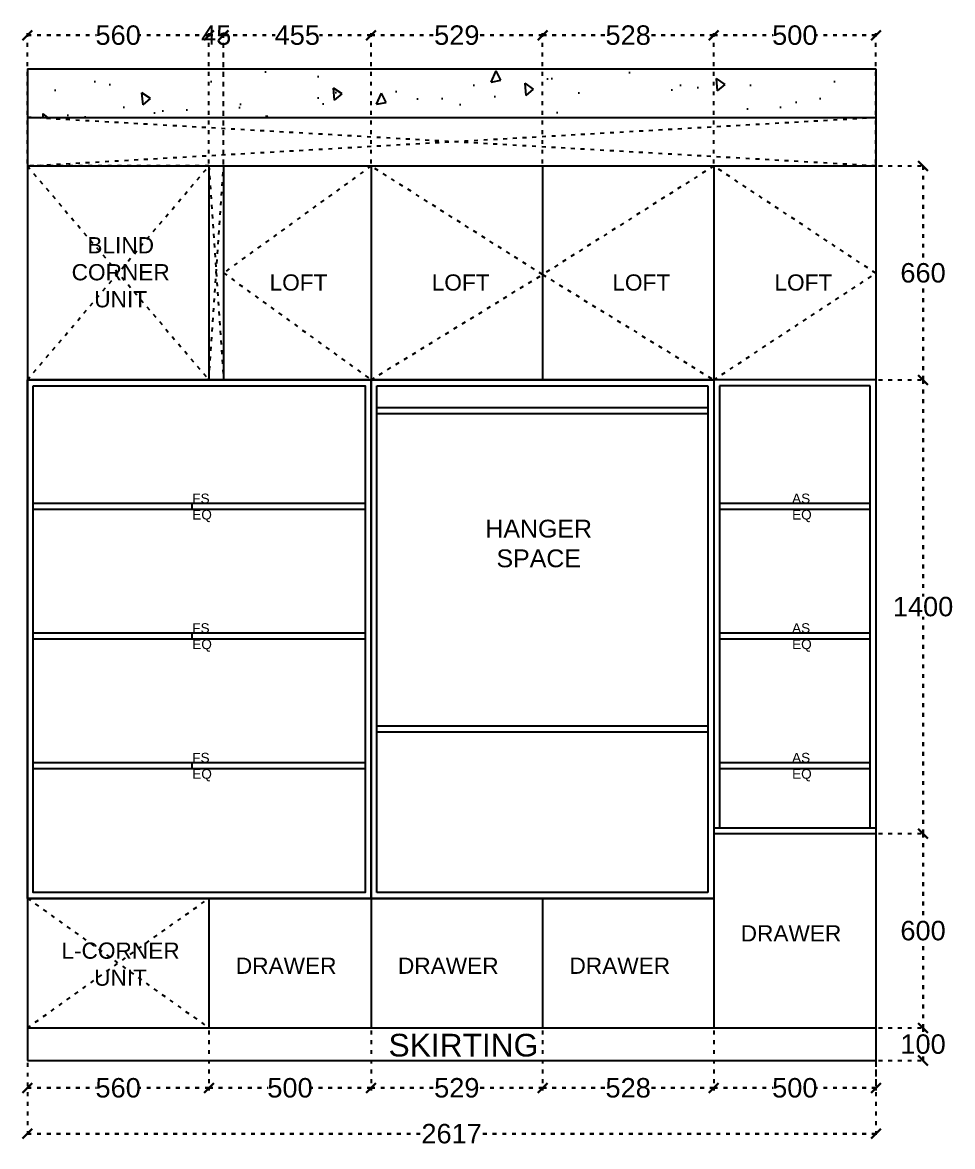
# Model space of a CAD drawing. Header units: millimetres. Extents: x 220712 to 1505573, y -354410 to 241923.
# Drawn here: x 225452 to 228320, y 80871 to 84340 of the extents above; entities that cross this region are included whole.
import ezdxf

# ---------------------------------------------------------------- set-up
doc = ezdxf.new("R2010")
doc.units = ezdxf.units.MM
doc.header["$MEASUREMENT"] = 0
doc.linetypes.add('ACAD_ISO03W100', pattern=[30, 12, -18])
doc.layers.add('Walls', color=253, linetype='Continuous')
doc.layers.add('Words', color=7, linetype='Continuous')
doc.styles.get("Standard").update_dxf_attribs({"font": 'arial.ttf'})
doc.dimstyles.get("Standard").update_dxf_attribs({"dimtxt": 60, "dimasz": 30, "dimexe": 7.75, "dimexo": 8.13, "dimgap": 0.63, "dimtad": 0, "dimtih": 1, "dimtoh": 1, "dimdec": 0, "dimzin": 0, "dimtxsty": 'Standard', "dimblk": 'OBLIQUE', "dimcen": 2.25, "dimclrd": 1, "dimclre": 1, "dimclrt": 1, "dimadec": 0, "dimazin": 0, "dimtfac": 1, "dimtdec": 0, "dimtofl": 0, "dimtmove": 0, "dimatfit": 3, "dimfxl": 1, "dimtolj": 1, "dimtzin": 0, "dimlwd": 30, "dimarcsym": 0})

# ---------------------------------------------------------------- blocks, each defined once
blk = doc.blocks.new('_Oblique')
at = {"color": 0, "linetype": 'ByBlock', "lineweight": -2}
blk.add_line((-0.5, -0.5), (0.5, 0.5), dxfattribs=at)
blk = doc.blocks.new('*D1589')
at = {"layer": 'Defpoints', "color": 0, "linetype": 'ACAD_ISO03W100', "transparency": 16777216}
for p in [(226527, 81237), (227056, 81237), (227056, 81052)]:
    blk.add_point(p, dxfattribs=at)
at = {"layer": 'Walls', "color": 1, "linetype": 'ACAD_ISO03W100', "lineweight": -2, "transparency": 16777216}
for p, q in [((226527, 81228.9), (226527, 81044.2)), ((227056, 81228.9), (227056, 81044.2))]:
    blk.add_line(p, q, dxfattribs=at)
at = {"layer": 'Walls', "color": 1, "linetype": 'ACAD_ISO03W100', "lineweight": 30, "transparency": 16777216}
for p, q in [((226527, 81052), (226724.5, 81052)), ((227056, 81052), (226858.5, 81052))]:
    blk.add_line(p, q, dxfattribs=at)
at = {"layer": 'Walls', "color": 1, "linetype": 'ACAD_ISO03W100', "lineweight": 30, "transparency": 16777216, "xscale": 30, "yscale": 30, "zscale": 30, "rotation": 180}
blk.add_blockref('_Oblique', (226527, 81052), dxfattribs=at)
at = {"layer": 'Walls', "color": 1, "linetype": 'ACAD_ISO03W100', "lineweight": 30, "transparency": 16777216, "xscale": 30, "yscale": 30, "zscale": 30}
blk.add_blockref('_Oblique', (227056, 81052), dxfattribs=at)
at = {"layer": 'Walls', "color": 1, "linetype": 'ACAD_ISO03W100', "transparency": 16777216, "insert": (226791.5, 81052), "char_height": 60, "attachment_point": 5}
blk.add_mtext('\\A1;529', dxfattribs=at)
blk = doc.blocks.new('*D1586')
at = {"layer": 'Defpoints', "color": 0, "linetype": 'ACAD_ISO03W100', "transparency": 16777216}
for p in [(226027, 81237), (225467, 81137), (226027, 81052)]:
    blk.add_point(p, dxfattribs=at)
at = {"layer": 'Walls', "color": 1, "linetype": 'ACAD_ISO03W100', "lineweight": -2, "transparency": 16777216}
for p, q in [((226027, 81228.9), (226027, 81044.2)), ((225467, 81128.9), (225467, 81044.2))]:
    blk.add_line(p, q, dxfattribs=at)
at = {"layer": 'Walls', "color": 1, "linetype": 'ACAD_ISO03W100', "lineweight": 30, "transparency": 16777216}
for p, q in [((225467, 81052), (225680.2, 81052)), ((226027, 81052), (225813.8, 81052))]:
    blk.add_line(p, q, dxfattribs=at)
at = {"layer": 'Walls', "color": 1, "linetype": 'ACAD_ISO03W100', "lineweight": 30, "transparency": 16777216, "xscale": 30, "yscale": 30, "zscale": 30, "rotation": 180}
blk.add_blockref('_Oblique', (225467, 81052), dxfattribs=at)
at = {"layer": 'Walls', "color": 1, "linetype": 'ACAD_ISO03W100', "lineweight": 30, "transparency": 16777216, "xscale": 30, "yscale": 30, "zscale": 30}
blk.add_blockref('_Oblique', (226027, 81052), dxfattribs=at)
at = {"layer": 'Walls', "color": 1, "linetype": 'ACAD_ISO03W100', "transparency": 16777216, "insert": (225747, 81052), "char_height": 60, "attachment_point": 5}
blk.add_mtext('\\A1;560', dxfattribs=at)
blk = doc.blocks.new('*D1577')
at = {"layer": 'Defpoints', "color": 0, "linetype": 'ACAD_ISO03W100', "transparency": 16777216}
for p in [(226027, 81237), (226527, 81237), (226527, 81052)]:
    blk.add_point(p, dxfattribs=at)
at = {"layer": 'Walls', "color": 1, "linetype": 'ACAD_ISO03W100', "lineweight": -2, "transparency": 16777216}
for p, q in [((226027, 81228.9), (226027, 81044.2)), ((226527, 81228.9), (226527, 81044.2))]:
    blk.add_line(p, q, dxfattribs=at)
at = {"layer": 'Walls', "color": 1, "linetype": 'ACAD_ISO03W100', "lineweight": 30, "transparency": 16777216}
for p, q in [((226027, 81052), (226210.2, 81052)), ((226527, 81052), (226343.8, 81052))]:
    blk.add_line(p, q, dxfattribs=at)
at = {"layer": 'Walls', "color": 1, "linetype": 'ACAD_ISO03W100', "lineweight": 30, "transparency": 16777216, "xscale": 30, "yscale": 30, "zscale": 30, "rotation": 180}
blk.add_blockref('_Oblique', (226027, 81052), dxfattribs=at)
at = {"layer": 'Walls', "color": 1, "linetype": 'ACAD_ISO03W100', "lineweight": 30, "transparency": 16777216, "xscale": 30, "yscale": 30, "zscale": 30}
blk.add_blockref('_Oblique', (226527, 81052), dxfattribs=at)
at = {"layer": 'Walls', "color": 1, "linetype": 'ACAD_ISO03W100', "transparency": 16777216, "insert": (226277, 81052), "char_height": 60, "attachment_point": 5}
blk.add_mtext('\\A1;500', dxfattribs=at)
blk = doc.blocks.new('*D1587')
at = {"layer": 'Defpoints', "color": 0, "linetype": 'ACAD_ISO03W100', "transparency": 16777216}
for p in [(227056, 81237), (227584, 81237), (227584, 81052)]:
    blk.add_point(p, dxfattribs=at)
at = {"layer": 'Walls', "color": 1, "linetype": 'ACAD_ISO03W100', "lineweight": -2, "transparency": 16777216}
for p, q in [((227056, 81228.9), (227056, 81044.2)), ((227584, 81228.9), (227584, 81044.2))]:
    blk.add_line(p, q, dxfattribs=at)
at = {"layer": 'Walls', "color": 1, "linetype": 'ACAD_ISO03W100', "lineweight": 30, "transparency": 16777216}
for p, q in [((227056, 81052), (227253, 81052)), ((227584, 81052), (227387, 81052))]:
    blk.add_line(p, q, dxfattribs=at)
at = {"layer": 'Walls', "color": 1, "linetype": 'ACAD_ISO03W100', "lineweight": 30, "transparency": 16777216, "xscale": 30, "yscale": 30, "zscale": 30, "rotation": 180}
blk.add_blockref('_Oblique', (227056, 81052), dxfattribs=at)
at = {"layer": 'Walls', "color": 1, "linetype": 'ACAD_ISO03W100', "lineweight": 30, "transparency": 16777216, "xscale": 30, "yscale": 30, "zscale": 30}
blk.add_blockref('_Oblique', (227584, 81052), dxfattribs=at)
at = {"layer": 'Walls', "color": 1, "linetype": 'ACAD_ISO03W100', "transparency": 16777216, "insert": (227320, 81052), "char_height": 60, "attachment_point": 5}
blk.add_mtext('\\A1;528', dxfattribs=at)
blk = doc.blocks.new('*D1588')
at = {"layer": 'Defpoints', "color": 0, "linetype": 'ACAD_ISO03W100', "transparency": 16777216}
for p in [(227584, 81237), (228084, 81237), (227584, 81052)]:
    blk.add_point(p, dxfattribs=at)
at = {"layer": 'Walls', "color": 1, "linetype": 'ACAD_ISO03W100', "lineweight": -2, "transparency": 16777216}
for p, q in [((227584, 81228.9), (227584, 81044.2)), ((228084, 81228.9), (228084, 81044.2))]:
    blk.add_line(p, q, dxfattribs=at)
at = {"layer": 'Walls', "color": 1, "linetype": 'ACAD_ISO03W100', "lineweight": 30, "transparency": 16777216}
for p, q in [((227584, 81052), (227767.2, 81052)), ((228084, 81052), (227900.8, 81052))]:
    blk.add_line(p, q, dxfattribs=at)
at = {"layer": 'Walls', "color": 1, "linetype": 'ACAD_ISO03W100', "lineweight": 30, "transparency": 16777216, "xscale": 30, "yscale": 30, "zscale": 30, "rotation": 180}
blk.add_blockref('_Oblique', (227584, 81052), dxfattribs=at)
at = {"layer": 'Walls', "color": 1, "linetype": 'ACAD_ISO03W100', "lineweight": 30, "transparency": 16777216, "xscale": 30, "yscale": 30, "zscale": 30}
blk.add_blockref('_Oblique', (228084, 81052), dxfattribs=at)
at = {"layer": 'Walls', "color": 1, "linetype": 'ACAD_ISO03W100', "transparency": 16777216, "insert": (227834, 81052), "char_height": 60, "attachment_point": 5}
blk.add_mtext('\\A1;500', dxfattribs=at)
blk = doc.blocks.new('*D1578')
at = {"layer": 'Defpoints', "color": 0, "linetype": 'ACAD_ISO03W100', "transparency": 16777216}
for p in [(228084, 81237), (228229.5, 81237), (228084, 81136.6)]:
    blk.add_point(p, dxfattribs=at)
at = {"layer": 'Walls', "color": 1, "linetype": 'ACAD_ISO03W100', "lineweight": -2, "transparency": 16777216}
for p, q in [((228092.1, 81237), (228237.3, 81237)), ((228092.1, 81136.6), (228237.3, 81136.6))]:
    blk.add_line(p, q, dxfattribs=at)
at = {"layer": 'Walls', "color": 1, "linetype": 'ACAD_ISO03W100', "lineweight": 30, "transparency": 16777216}
for p, q in [((228229.5, 81237), (228229.5, 81218)), ((228229.5, 81136.6), (228229.5, 81155.5))]:
    blk.add_line(p, q, dxfattribs=at)
at = {"layer": 'Walls', "color": 1, "linetype": 'ACAD_ISO03W100', "lineweight": 30, "transparency": 16777216, "xscale": 30, "yscale": 30, "zscale": 30}
for p, rotation in [((228229.5, 81237), 90), ((228229.5, 81136.6), 270)]:
    blk.add_blockref('_Oblique', p, dxfattribs=dict(at, rotation=rotation))
at = {"layer": 'Walls', "color": 1, "linetype": 'ACAD_ISO03W100', "transparency": 16777216, "insert": (228229.5, 81186.8), "char_height": 60, "attachment_point": 5}
blk.add_mtext('\\A1;100', dxfattribs=at)
blk = doc.blocks.new('*D1590')
at = {"layer": 'Defpoints', "color": 0, "linetype": 'ACAD_ISO03W100', "lineweight": -2, "transparency": 16777216}
for p in [(228084, 81837), (228229.5, 81837), (228084, 81237)]:
    blk.add_point(p, dxfattribs=at)
at = {"layer": 'Walls', "color": 1, "linetype": 'ACAD_ISO03W100', "lineweight": -2, "transparency": 16777216}
for p, q in [((228092.1, 81837), (228237.3, 81837)), ((228092.1, 81237), (228237.3, 81237))]:
    blk.add_line(p, q, dxfattribs=at)
at = {"layer": 'Walls', "color": 1, "linetype": 'ACAD_ISO03W100', "lineweight": 30, "transparency": 16777216}
for p, q in [((228229.5, 81837), (228229.5, 81568.3)), ((228229.5, 81237), (228229.5, 81505.7))]:
    blk.add_line(p, q, dxfattribs=at)
at = {"layer": 'Walls', "color": 1, "linetype": 'ACAD_ISO03W100', "lineweight": 30, "transparency": 16777216, "xscale": 30, "yscale": 30, "zscale": 30}
for p, rotation in [((228229.5, 81837), 90), ((228229.5, 81237), 270)]:
    blk.add_blockref('_Oblique', p, dxfattribs=dict(at, rotation=rotation))
at = {"layer": 'Walls', "color": 1, "linetype": 'ACAD_ISO03W100', "transparency": 16777216, "insert": (228229.5, 81537), "char_height": 60, "attachment_point": 5}
blk.add_mtext('\\A1;600', dxfattribs=at)
blk = doc.blocks.new('*D1591')
at = {"layer": 'Defpoints', "color": 0, "linetype": 'ACAD_ISO03W100', "lineweight": -2, "transparency": 16777216}
for p in [(228084, 83237), (228229.5, 83237), (228084, 81837)]:
    blk.add_point(p, dxfattribs=at)
at = {"layer": 'Walls', "color": 1, "linetype": 'ACAD_ISO03W100', "lineweight": -2, "transparency": 16777216}
for p, q in [((228092.1, 83237), (228237.3, 83237)), ((228092.1, 81837), (228237.3, 81837))]:
    blk.add_line(p, q, dxfattribs=at)
at = {"layer": 'Walls', "color": 1, "linetype": 'ACAD_ISO03W100', "lineweight": 30, "transparency": 16777216}
for p, q in [((228229.5, 83237), (228229.5, 82568.3)), ((228229.5, 81837), (228229.5, 82505.7))]:
    blk.add_line(p, q, dxfattribs=at)
at = {"layer": 'Walls', "color": 1, "linetype": 'ACAD_ISO03W100', "lineweight": 30, "transparency": 16777216, "xscale": 30, "yscale": 30, "zscale": 30}
for p, rotation in [((228229.5, 83237), 90), ((228229.5, 81837), 270)]:
    blk.add_blockref('_Oblique', p, dxfattribs=dict(at, rotation=rotation))
at = {"layer": 'Walls', "color": 1, "linetype": 'ACAD_ISO03W100', "transparency": 16777216, "insert": (228229.5, 82537), "char_height": 60, "attachment_point": 5}
blk.add_mtext('\\A1;1400', dxfattribs=at)
blk = doc.blocks.new('*D1579')
at = {"layer": 'Defpoints', "color": 0, "linetype": 'ACAD_ISO03W100', "transparency": 16777216}
for p in [(228084, 83897), (228229.5, 83897), (228084, 83237)]:
    blk.add_point(p, dxfattribs=at)
at = {"layer": 'Walls', "color": 1, "linetype": 'ACAD_ISO03W100', "lineweight": -2, "transparency": 16777216}
for p, q in [((228092.1, 83897), (228237.3, 83897)), ((228092.1, 83237), (228237.3, 83237))]:
    blk.add_line(p, q, dxfattribs=at)
at = {"layer": 'Walls', "color": 1, "linetype": 'ACAD_ISO03W100', "lineweight": 30, "transparency": 16777216}
for p, q in [((228229.5, 83897), (228229.5, 83598.3)), ((228229.5, 83237), (228229.5, 83535.7))]:
    blk.add_line(p, q, dxfattribs=at)
at = {"layer": 'Walls', "color": 1, "linetype": 'ACAD_ISO03W100', "lineweight": 30, "transparency": 16777216, "xscale": 30, "yscale": 30, "zscale": 30}
for p, rotation in [((228229.5, 83897), 90), ((228229.5, 83237), 270)]:
    blk.add_blockref('_Oblique', p, dxfattribs=dict(at, rotation=rotation))
at = {"layer": 'Walls', "color": 1, "linetype": 'ACAD_ISO03W100', "transparency": 16777216, "insert": (228229.5, 83567), "char_height": 60, "attachment_point": 5}
blk.add_mtext('\\A1;660', dxfattribs=at)
blk = doc.blocks.new('*D1576')
at = {"layer": 'Defpoints', "color": 0, "linetype": 'ACAD_ISO03W100', "transparency": 16777216}
for p in [(225467, 81137), (228084, 81137), (228084, 80910.5)]:
    blk.add_point(p, dxfattribs=at)
at = {"layer": 'Walls', "color": 1, "linetype": 'ACAD_ISO03W100', "lineweight": -2, "transparency": 16777216}
for p, q in [((225467, 81128.9), (225467, 80902.8)), ((228084, 81128.9), (228084, 80902.8))]:
    blk.add_line(p, q, dxfattribs=at)
at = {"layer": 'Walls', "color": 1, "linetype": 'ACAD_ISO03W100', "lineweight": 30, "transparency": 16777216}
for p, q in [((225467, 80910.5), (226684.8, 80910.5)), ((228084, 80910.5), (226866.2, 80910.5))]:
    blk.add_line(p, q, dxfattribs=at)
at = {"layer": 'Walls', "color": 1, "linetype": 'ACAD_ISO03W100', "lineweight": 30, "transparency": 16777216, "xscale": 30, "yscale": 30, "zscale": 30, "rotation": 180}
blk.add_blockref('_Oblique', (225467, 80910.5), dxfattribs=at)
at = {"layer": 'Walls', "color": 1, "linetype": 'ACAD_ISO03W100', "lineweight": 30, "transparency": 16777216, "xscale": 30, "yscale": 30, "zscale": 30}
blk.add_blockref('_Oblique', (228084, 80910.5), dxfattribs=at)
at = {"layer": 'Walls', "color": 1, "linetype": 'ACAD_ISO03W100', "transparency": 16777216, "insert": (226775.5, 80910.5), "char_height": 60, "attachment_point": 5}
blk.add_mtext('\\A1;2617', dxfattribs=at)
blk = doc.blocks.new('*D1580')
at = {"layer": 'Defpoints', "color": 0, "linetype": 'ACAD_ISO03W100', "transparency": 16777216}
for p in [(225467, 84300.5), (225467, 83897), (226027, 83897)]:
    blk.add_point(p, dxfattribs=at)
at = {"layer": 'Walls', "color": 1, "linetype": 'ACAD_ISO03W100', "lineweight": -2, "transparency": 16777216}
for p, q in [((225467, 83905.1), (225467, 84308.2)), ((226027, 83905.1), (226027, 84308.2))]:
    blk.add_line(p, q, dxfattribs=at)
at = {"layer": 'Walls', "color": 1, "linetype": 'ACAD_ISO03W100', "lineweight": 30, "transparency": 16777216}
for p, q in [((225467, 84300.5), (225680.2, 84300.5)), ((226027, 84300.5), (225813.8, 84300.5))]:
    blk.add_line(p, q, dxfattribs=at)
at = {"layer": 'Walls', "color": 1, "linetype": 'ACAD_ISO03W100', "lineweight": 30, "transparency": 16777216, "xscale": 30, "yscale": 30, "zscale": 30, "rotation": 180}
blk.add_blockref('_Oblique', (225467, 84300.5), dxfattribs=at)
at = {"layer": 'Walls', "color": 1, "linetype": 'ACAD_ISO03W100', "lineweight": 30, "transparency": 16777216, "xscale": 30, "yscale": 30, "zscale": 30}
blk.add_blockref('_Oblique', (226027, 84300.5), dxfattribs=at)
at = {"layer": 'Walls', "color": 1, "linetype": 'ACAD_ISO03W100', "transparency": 16777216, "insert": (225747, 84300.5), "char_height": 60, "attachment_point": 5}
blk.add_mtext('\\A1;560', dxfattribs=at)
blk = doc.blocks.new('*D1581')
at = {"layer": 'Defpoints', "color": 0, "linetype": 'ACAD_ISO03W100', "transparency": 16777216}
for p in [(226071.8, 84300.5), (226027, 83897), (226071.8, 83893.9)]:
    blk.add_point(p, dxfattribs=at)
at = {"layer": 'Walls', "color": 1, "linetype": 'ACAD_ISO03W100', "lineweight": -2, "transparency": 16777216}
for p, q in [((226027, 83905.1), (226027, 84308.2)), ((226071.8, 83902.1), (226071.8, 84308.2))]:
    blk.add_line(p, q, dxfattribs=at)
at = {"layer": 'Walls', "color": 1, "linetype": 'ACAD_ISO03W100', "lineweight": 30, "transparency": 16777216}
blk.add_line((226027, 84300.5), (226071.8, 84300.5), dxfattribs=at)
at = {"layer": 'Walls', "color": 1, "linetype": 'ACAD_ISO03W100', "lineweight": 30, "transparency": 16777216, "xscale": 30, "yscale": 30, "zscale": 30, "rotation": 180}
blk.add_blockref('_Oblique', (226027, 84300.5), dxfattribs=at)
at = {"layer": 'Walls', "color": 1, "linetype": 'ACAD_ISO03W100', "lineweight": 30, "transparency": 16777216, "xscale": 30, "yscale": 30, "zscale": 30}
blk.add_blockref('_Oblique', (226071.8, 84300.5), dxfattribs=at)
at = {"layer": 'Walls', "color": 1, "linetype": 'ACAD_ISO03W100', "transparency": 16777216, "insert": (226049.4, 84300.5), "char_height": 60, "attachment_point": 5}
blk.add_mtext('\\A1;45', dxfattribs=at)
blk = doc.blocks.new('*D1582')
at = {"layer": 'Defpoints', "color": 0, "linetype": 'ACAD_ISO03W100', "transparency": 16777216}
for p in [(226072, 84300.5), (226072, 83897), (226527, 83897)]:
    blk.add_point(p, dxfattribs=at)
at = {"layer": 'Walls', "color": 1, "linetype": 'ACAD_ISO03W100', "lineweight": -2, "transparency": 16777216}
for p, q in [((226072, 83905.1), (226072, 84308.2)), ((226527, 83905.1), (226527, 84308.2))]:
    blk.add_line(p, q, dxfattribs=at)
at = {"layer": 'Walls', "color": 1, "linetype": 'ACAD_ISO03W100', "lineweight": 30, "transparency": 16777216}
for p, q in [((226072, 84300.5), (226231.2, 84300.5)), ((226527, 84300.5), (226367.8, 84300.5))]:
    blk.add_line(p, q, dxfattribs=at)
at = {"layer": 'Walls', "color": 1, "linetype": 'ACAD_ISO03W100', "lineweight": 30, "transparency": 16777216, "xscale": 30, "yscale": 30, "zscale": 30, "rotation": 180}
blk.add_blockref('_Oblique', (226072, 84300.5), dxfattribs=at)
at = {"layer": 'Walls', "color": 1, "linetype": 'ACAD_ISO03W100', "lineweight": 30, "transparency": 16777216, "xscale": 30, "yscale": 30, "zscale": 30}
blk.add_blockref('_Oblique', (226527, 84300.5), dxfattribs=at)
at = {"layer": 'Walls', "color": 1, "linetype": 'ACAD_ISO03W100', "transparency": 16777216, "insert": (226299.5, 84300.5), "char_height": 60, "attachment_point": 5}
blk.add_mtext('\\A1;455', dxfattribs=at)
blk = doc.blocks.new('*D1583')
at = {"layer": 'Defpoints', "color": 0, "linetype": 'ACAD_ISO03W100', "transparency": 16777216}
for p in [(227056, 84300.5), (226527, 83897), (227056, 83897)]:
    blk.add_point(p, dxfattribs=at)
at = {"layer": 'Walls', "color": 1, "linetype": 'ACAD_ISO03W100', "lineweight": -2, "transparency": 16777216}
for p, q in [((226527, 83905.1), (226527, 84308.2)), ((227056, 83905.1), (227056, 84308.2))]:
    blk.add_line(p, q, dxfattribs=at)
at = {"layer": 'Walls', "color": 1, "linetype": 'ACAD_ISO03W100', "lineweight": 30, "transparency": 16777216}
for p, q in [((226527, 84300.5), (226724.5, 84300.5)), ((227056, 84300.5), (226858.5, 84300.5))]:
    blk.add_line(p, q, dxfattribs=at)
at = {"layer": 'Walls', "color": 1, "linetype": 'ACAD_ISO03W100', "lineweight": 30, "transparency": 16777216, "xscale": 30, "yscale": 30, "zscale": 30, "rotation": 180}
blk.add_blockref('_Oblique', (226527, 84300.5), dxfattribs=at)
at = {"layer": 'Walls', "color": 1, "linetype": 'ACAD_ISO03W100', "lineweight": 30, "transparency": 16777216, "xscale": 30, "yscale": 30, "zscale": 30}
blk.add_blockref('_Oblique', (227056, 84300.5), dxfattribs=at)
at = {"layer": 'Walls', "color": 1, "linetype": 'ACAD_ISO03W100', "transparency": 16777216, "insert": (226791.5, 84300.5), "char_height": 60, "attachment_point": 5}
blk.add_mtext('\\A1;529', dxfattribs=at)
blk = doc.blocks.new('*D1584')
at = {"layer": 'Defpoints', "color": 0, "linetype": 'ACAD_ISO03W100', "transparency": 16777216}
for p in [(227584, 84300.5), (227056, 83897), (227584, 83897)]:
    blk.add_point(p, dxfattribs=at)
at = {"layer": 'Walls', "color": 1, "linetype": 'ACAD_ISO03W100', "lineweight": -2, "transparency": 16777216}
for p, q in [((227056, 83905.1), (227056, 84308.2)), ((227584, 83905.1), (227584, 84308.2))]:
    blk.add_line(p, q, dxfattribs=at)
at = {"layer": 'Walls', "color": 1, "linetype": 'ACAD_ISO03W100', "lineweight": 30, "transparency": 16777216}
for p, q in [((227056, 84300.5), (227253, 84300.5)), ((227584, 84300.5), (227387, 84300.5))]:
    blk.add_line(p, q, dxfattribs=at)
at = {"layer": 'Walls', "color": 1, "linetype": 'ACAD_ISO03W100', "lineweight": 30, "transparency": 16777216, "xscale": 30, "yscale": 30, "zscale": 30, "rotation": 180}
blk.add_blockref('_Oblique', (227056, 84300.5), dxfattribs=at)
at = {"layer": 'Walls', "color": 1, "linetype": 'ACAD_ISO03W100', "lineweight": 30, "transparency": 16777216, "xscale": 30, "yscale": 30, "zscale": 30}
blk.add_blockref('_Oblique', (227584, 84300.5), dxfattribs=at)
at = {"layer": 'Walls', "color": 1, "linetype": 'ACAD_ISO03W100', "transparency": 16777216, "insert": (227320, 84300.5), "char_height": 60, "attachment_point": 5}
blk.add_mtext('\\A1;528', dxfattribs=at)
blk = doc.blocks.new('*D1585')
at = {"layer": 'Defpoints', "color": 0, "linetype": 'ACAD_ISO03W100', "transparency": 16777216}
for p in [(228084, 84300.5), (227584, 83897), (228084, 83897)]:
    blk.add_point(p, dxfattribs=at)
at = {"layer": 'Walls', "color": 1, "linetype": 'ACAD_ISO03W100', "lineweight": -2, "transparency": 16777216}
for p, q in [((227584, 83905.1), (227584, 84308.2)), ((228084, 83905.1), (228084, 84308.2))]:
    blk.add_line(p, q, dxfattribs=at)
at = {"layer": 'Walls', "color": 1, "linetype": 'ACAD_ISO03W100', "lineweight": 30, "transparency": 16777216}
for p, q in [((227584, 84300.5), (227767.2, 84300.5)), ((228084, 84300.5), (227900.8, 84300.5))]:
    blk.add_line(p, q, dxfattribs=at)
at = {"layer": 'Walls', "color": 1, "linetype": 'ACAD_ISO03W100', "lineweight": 30, "transparency": 16777216, "xscale": 30, "yscale": 30, "zscale": 30, "rotation": 180}
blk.add_blockref('_Oblique', (227584, 84300.5), dxfattribs=at)
at = {"layer": 'Walls', "color": 1, "linetype": 'ACAD_ISO03W100', "lineweight": 30, "transparency": 16777216, "xscale": 30, "yscale": 30, "zscale": 30}
blk.add_blockref('_Oblique', (228084, 84300.5), dxfattribs=at)
at = {"layer": 'Walls', "color": 1, "linetype": 'ACAD_ISO03W100', "transparency": 16777216, "insert": (227834, 84300.5), "char_height": 60, "attachment_point": 5}
blk.add_mtext('\\A1;500', dxfattribs=at)

msp = doc.modelspace()

# ---------------------------------------------------------------- hatches: boundary and pattern name
at = {"layer": 'Walls', "linetype": 'ACAD_ISO03W100', "true_color": 0xc7c8ca}
h = msp.add_hatch(dxfattribs=at)
h.set_pattern_fill('AR-CONC', color=9, scale=50, angle=45)
h.set_pattern_definition([(95, (0, -4351.5), (275.776, 231.40354), [37.5, -412.5]), (40, (0, -4351.5), (-314.9961, 216.8841), [30, -330]), (145.45144, (22.98, -4332.2), (-39.2201, 448.2876), [31.8701, -350.57106]), (91.1842, (-70.7, -4280.8), (435.8467, 318.8069), [56.25, -618.75]), (141.63564, (-34.4, -4254.2), (-13.95, 674.8558), [47.8052, -525.8569]), (36.18416, (-70.7, -4280.8), (-13.95, 674.8558), [45, -495]), (66, (-17.68, -4263.1), (353.3858, 68.69124), [37.5, -412.5]), (11, (-17.68, -4263.1), (-170.3543, 342.4042), [30, -330]), (116.45144, (11.77, -4257.4), (183.0315, 411.09545), [31.8701, -350.57106]), (82.5, (0, -4351.5), (-113.39659, 121.99491), [0, -326, 0, -335, 0, -331.25]), (52.5, (0, -4351.5), (-46.43647, 232.45472), [0, -191, 0, -318.5, 0, -126.25]), (12.5, (-78.84, -4430.34), (196.70908, 180.76038), [0, -125, 0, -390, 0, -517.5]), (2.5, (-114.2, -4465.7), (170.795, 241.5799), [0, -162.5, 0, -259, 0, -367.5])])
h.paths.add_polyline_path([(228084, 84197), (225467, 84197), (225467, 84047), (228084, 84047)])

# ---------------------------------------------------------------- linework, layer by layer
at = {"layer": 'Walls', "color": 18, "true_color": 0x000000}
for p, q in [((225467, 84197), (225467, 81137)), ((225467, 84197), (228084, 84197)), ((228084, 84197), (228084, 81137)), ((225467, 84047), (228084, 84047)), ((225467, 83897), (228084, 83897)), ((225467, 81637), (227584, 81637)), ((225467, 81237), (228084, 81237)), ((225467, 81137), (228084, 81137))]:
    msp.add_line(p, q, dxfattribs=at)
at = {"layer": 'Walls', "color": 159, "true_color": 0x22346e}
for p, q in [((226027, 83897), (226027, 83237)), ((226072, 83897), (226072, 83237)), ((226527, 83897), (226527, 81237)), ((227056, 83897), (227056, 83237)), ((227584, 83897), (227584, 81237)), ((228084, 83237), (225467, 83237)), ((226545, 83219), (227566, 83219)), ((226545, 81655), (226545, 83219)), ((227566, 83219), (227566, 81655)), ((228066, 83219), (227602, 83219)), ((227602, 83219), (227602, 81855)), ((228066, 81855), (228066, 83219)), ((226545, 83152), (227566, 83152)), ((227566, 83132), (226545, 83132)), ((226509, 82855), (225485, 82855)), ((226509, 82855), (225485, 82855)), ((226509, 82837), (225485, 82837)), ((228066, 82855), (227602, 82855)), ((228066, 82855), (227602, 82855)), ((228066, 82837), (227602, 82837)), ((226509, 82455), (225485, 82455)), ((226509, 82455), (225485, 82455)), ((228066, 82455), (227602, 82455)), ((228066, 82455), (227602, 82455)), ((226509, 82437), (225485, 82437)), ((228066, 82437), (227602, 82437)), ((226545, 82169), (227566, 82169)), ((226545, 82151), (227566, 82151)), ((226509, 82055), (225485, 82055)), ((226509, 82055), (225485, 82055)), ((226509, 82037), (225485, 82037)), ((228066, 82055), (227602, 82055)), ((228066, 82055), (227602, 82055)), ((228066, 82037), (227602, 82037)), ((227584, 81855), (228084, 81855)), ((227584, 81837), (228084, 81837)), ((227566, 81655), (226545, 81655)), ((226027, 81637), (226027, 81237)), ((227056, 81637), (227056, 81237))]:
    msp.add_line(p, q, dxfattribs=at)
at = {"layer": 'Walls', "color": 9, "true_color": 0xc7c8ca}
for p, q in [((225974, 82855), (225974, 82837)), ((225974, 82455), (225974, 82437)), ((225974, 82055), (225974, 82037))]:
    msp.add_line(p, q, dxfattribs=at)
at = {"layer": 'Walls', "color": 240, "linetype": 'ACAD_ISO03W100', "true_color": 0xed1f24}
for points in [[(225467, 83897), (228084, 84047), (228084, 83897), (225467, 84047)], [(226027, 83897), (226072, 83237), (226027, 83237), (226072, 83897)]]:
    msp.add_lwpolyline(points, dxfattribs=at)
at = {"layer": 'Walls', "color": 9, "linetype": 'ACAD_ISO03W100', "true_color": 0xc7c8ca}
for points in [[(225467, 83237), (226027, 83897), (225467, 83897), (226027, 83237)], [(226527, 83897), (226072, 83567), (226527, 83237), (227056, 83562), (226527, 83897)], [(227584, 83897), (227056, 83562), (227584, 83237), (228084, 83566), (227584, 83897)], [(225467, 81237), (226027, 81637), (225467, 81637), (226027, 81237)]]:
    msp.add_lwpolyline(points, dxfattribs=at)
at = {"layer": 'Walls', "color": 159, "true_color": 0x22346e}
for points in [[(225467, 83237), (226527, 83237), (226527, 81637), (225467, 81637)], [(225485, 83219), (226509, 83219), (226509, 81655), (225485, 81655)], [(226527, 83237), (227584, 83237), (227584, 81637), (226527, 81637)]]:
    msp.add_lwpolyline(points, close=True, dxfattribs=at)

# ---------------------------------------------------------------- texts
at = {"color": 7, "char_height": 50, "attachment_point": 1}
for s, insert in [('\\pxqc;BLIND CORNER \\PUNIT', (225523.5, 83677.5)), ('\\pxqc;LOFT', (226072, 83562.5)), ('\\pxqc;LOFT', (226572, 83562.5)), ('\\pxqc;LOFT', (227129, 83562.5)), ('\\pxqc;LOFT', (227629, 83562.5)), ('\\pxqc;L-CORNER \\PUNIT', (225523, 81500.6))]:
    msp.add_mtext_dynamic_manual_height_columns(s, width=462.73, gutter_width=1213, heights=[0], dxfattribs=dict(at, insert=insert))
at = {"insert": (226581, 81218.9), "char_height": 70, "attachment_point": 1}
msp.add_mtext_dynamic_manual_height_columns('SKIRTING', width=1609.978, gutter_width=12.5, heights=[0], dxfattribs=at)
at = {"layer": 'Words', "color": 0, "attachment_point": 1}
for s, width, heights, insert, char_height in [('FS\\PEQ', 1178.022, [0], (225975.5, 82886), 30), ('AS\\PEQ', 1178.022, [0], (227825.5, 82886), 30), ('\\pxqc;HANGER\\PSPACE', 324.313, [440.1], (226882, 82805.4), 55), ('FS\\PEQ', 1178.022, [0], (225975.5, 82486), 30), ('AS\\PEQ', 1178.022, [0], (227825.5, 82486), 30), ('FS\\PEQ', 1178.022, [0], (225975.5, 82086), 30), ('AS\\PEQ', 1178.022, [0], (227825.5, 82086), 30), ('DRAWER', 795.826, [440.1], (227667, 81554), 50), ('DRAWER', 795.826, [440.1], (226110, 81454), 50), ('DRAWER', 795.826, [440.1], (226610, 81454), 50), ('DRAWER', 795.826, [440.1], (227139, 81454), 50)]:
    msp.add_mtext_dynamic_manual_height_columns(s, width=width, gutter_width=866.4, heights=heights, dxfattribs=dict(at, insert=insert, char_height=char_height))

# ---------------------------------------------------------------- dimensions: what is measured, and where the dimension line sits
at = {"layer": 'Walls', "color": 159, "linetype": 'ACAD_ISO03W100', "true_color": 0x22346e}
for base, p1, p2, picture, middle in [((225467, 84300.5), (226027, 83897), (225467, 83897), '*D1580', (225747, 84300.5)), ((226072, 84300.5), (226527, 83897), (226072, 83897), '*D1582', (226299.5, 84300.5)), ((227056, 84300.5), (226527, 83897), (227056, 83897), '*D1583', (226791.5, 84300.5)), ((227584, 84300.5), (227056, 83897), (227584, 83897), '*D1584', (227320, 84300.5)), ((228084, 84300.5), (227584, 83897), (228084, 83897), '*D1585', (227834, 84300.5)), ((226027, 81052), (225467, 81137), (226027, 81237), '*D1586', (225747, 81052)), ((226527, 81052), (226027, 81237), (226527, 81237), '*D1577', (226277, 81052)), ((227584, 81052), (227056, 81237), (227584, 81237), '*D1587', (227320, 81052)), ((227584, 81052), (228084, 81237), (227584, 81237), '*D1588', (227834, 81052)), ((228084, 80910.5), (225467, 81137), (228084, 81137), '*D1576', (226775.5, 80910.5))]:
    dim = msp.add_linear_dim(base=base, p1=p1, p2=p2, dimstyle='Standard', dxfattribs=at)
    dim.commit()
    dim.dimension.update_dxf_attribs({"geometry": picture, "text_midpoint": middle})
dim = msp.add_linear_dim(base=(226071.8, 84300.5), p1=(226027, 83897), p2=(226071.8, 83893.9), dimstyle='Standard', dxfattribs=at)
dim.commit()
dim.dimension.update_dxf_attribs({"geometry": '*D1581', "text_midpoint": (226049.4, 84300.5), "dimtype": 160})
for base, p1, p2, picture, middle in [((228229.5, 83897), (228084, 83237), (228084, 83897), '*D1579', (228229.5, 83567)), ((228229.5, 83237), (228084, 81837), (228084, 83237), '*D1591', (228229.5, 82537)), ((228229.5, 81837), (228084, 81237), (228084, 81837), '*D1590', (228229.5, 81537)), ((228229.5, 81237), (228084, 81136.6), (228084, 81237), '*D1578', (228229.5, 81186.8))]:
    dim = msp.add_linear_dim(base=base, p1=p1, p2=p2, angle=90, dimstyle='Standard', dxfattribs=at)
    dim.commit()
    dim.dimension.update_dxf_attribs({"geometry": picture, "text_midpoint": middle})
at = {"layer": 'Walls', "color": 9, "linetype": 'ACAD_ISO03W100', "true_color": 0xc7c8ca}
dim = msp.add_linear_dim(base=(227056, 81052), p1=(226527, 81237), p2=(227056, 81237), dimstyle='Standard', dxfattribs=at)
dim.commit()
dim.dimension.update_dxf_attribs({"geometry": '*D1589', "text_midpoint": (226791.5, 81052)})

doc.saveas('drawing.dxf')
